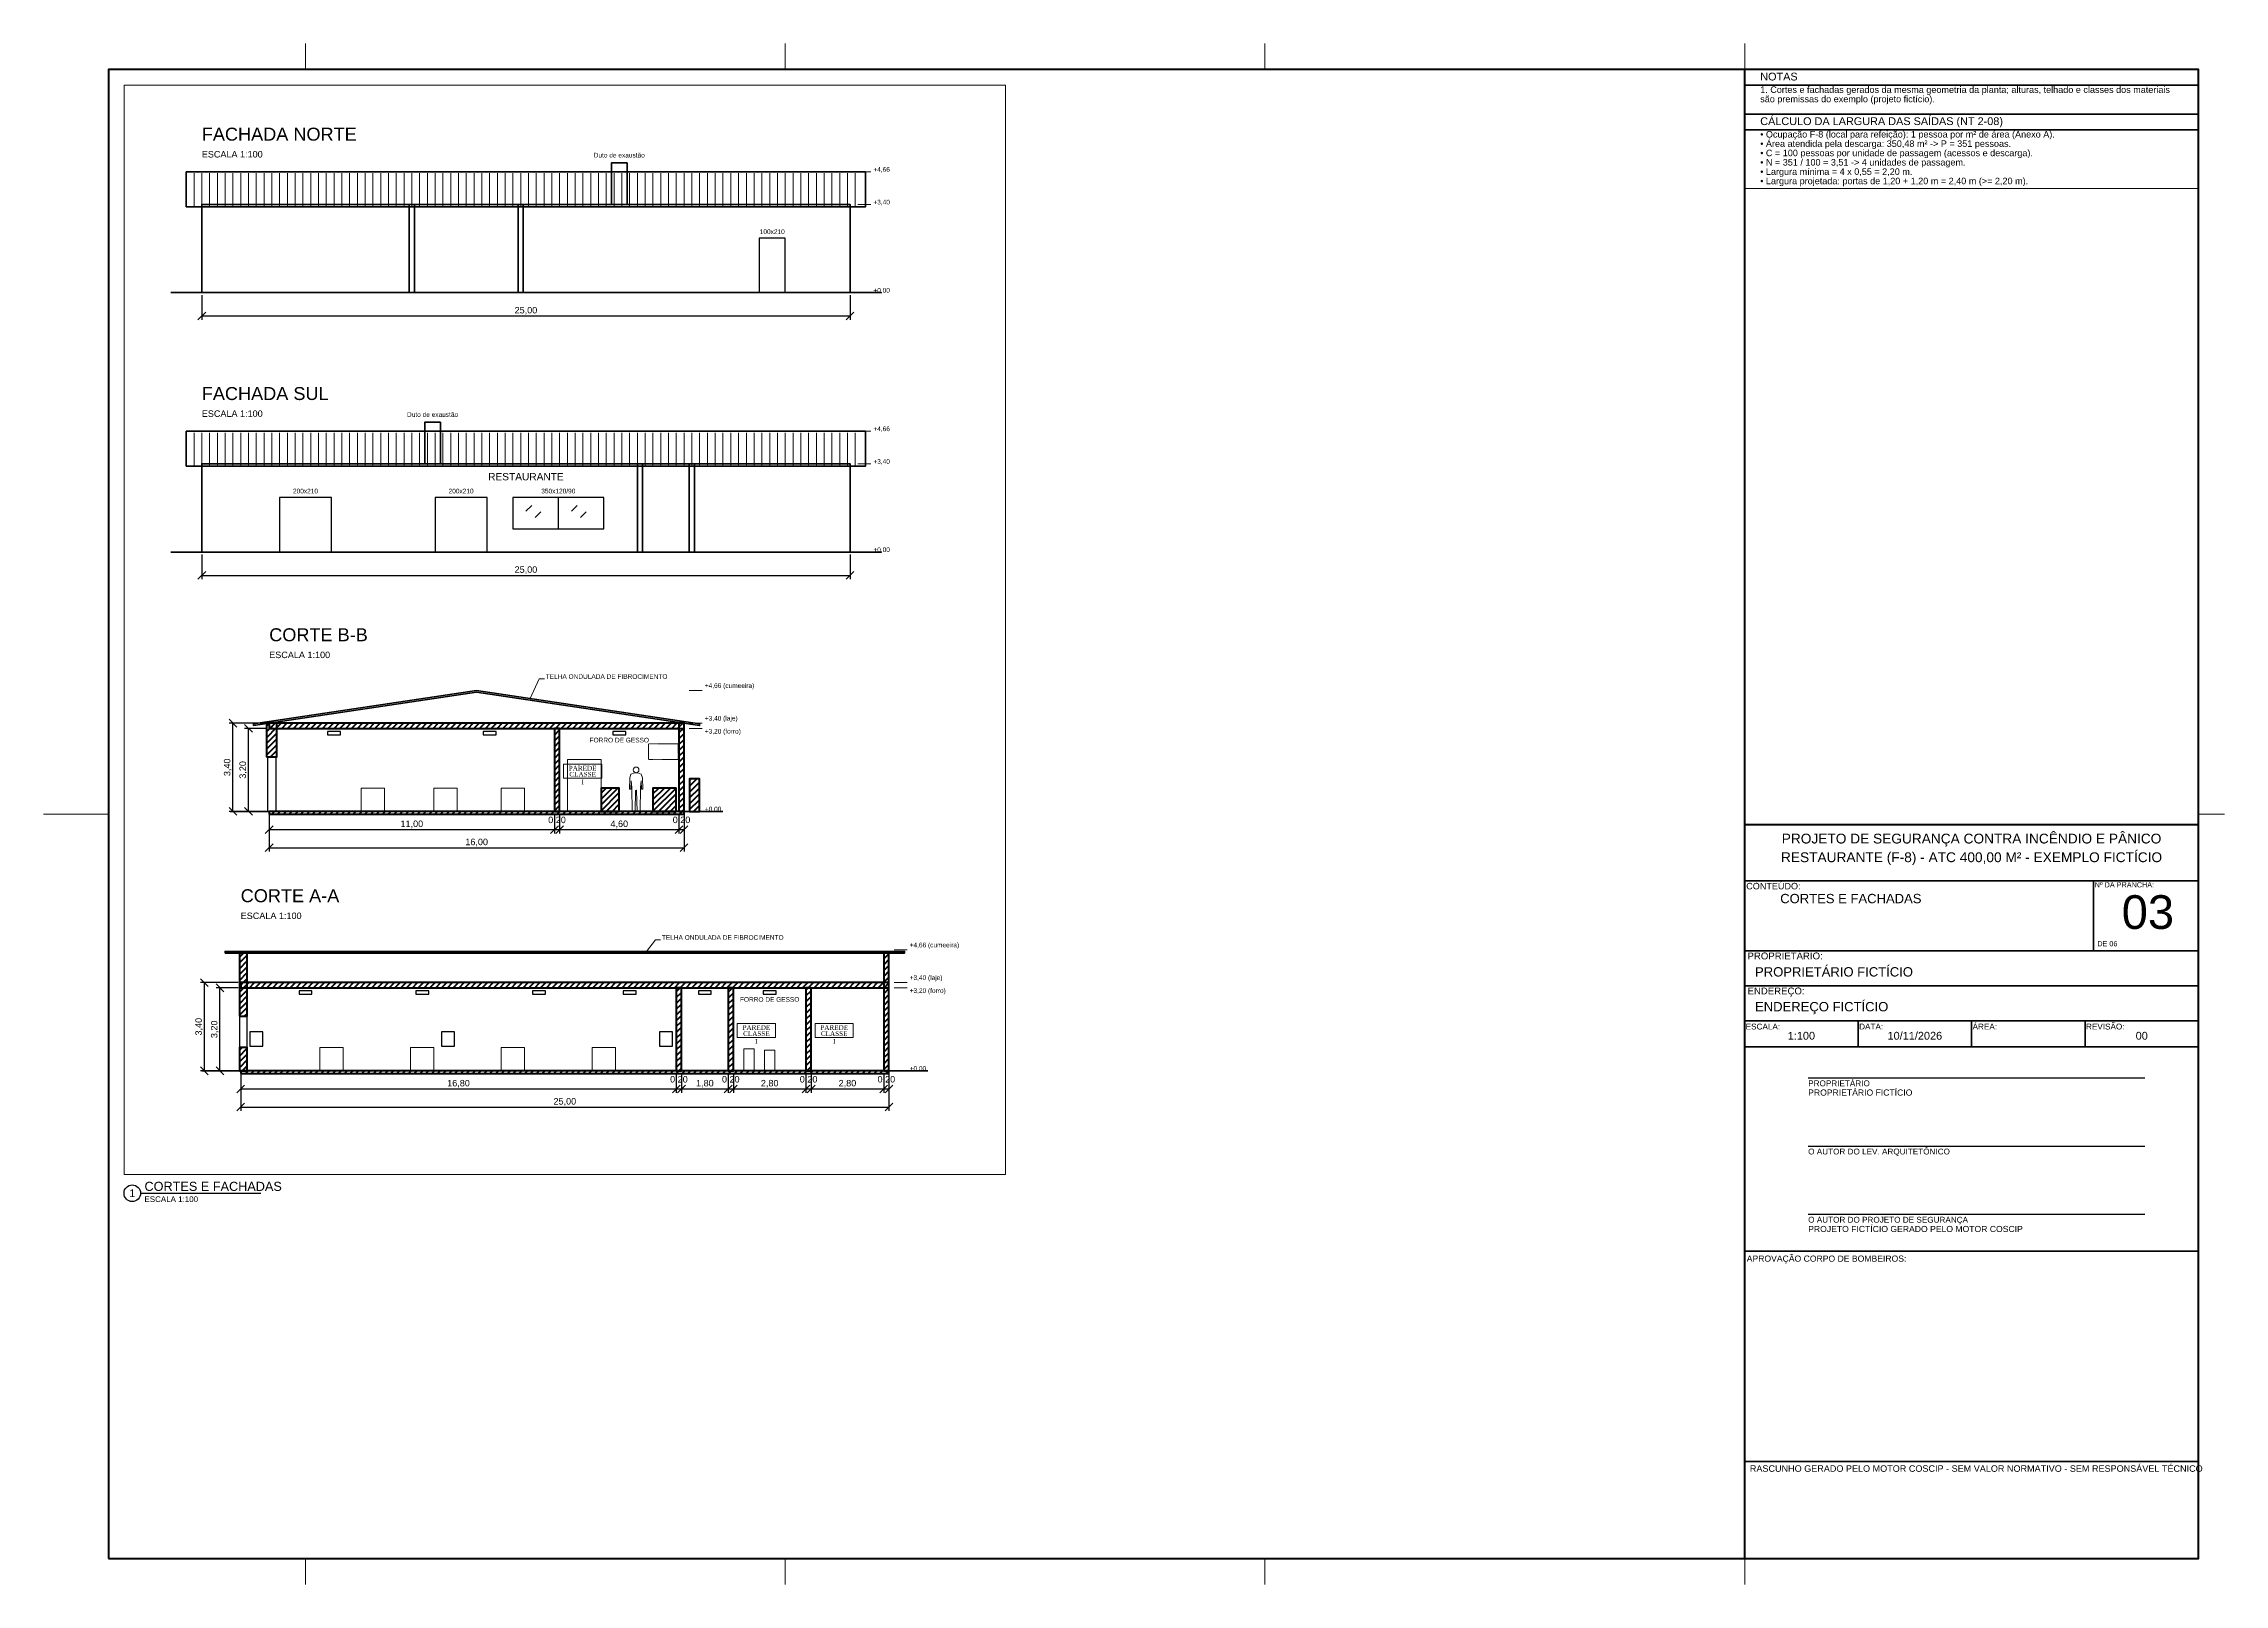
# Paper-space layout 'PRANCHA 03' of a CAD drawing. Header units: metres, sheet in millimetres. Extents: x 0 to 841, y 0 to 594.
# The model-space entities are those that its viewports show. They can reach past a viewport. Long polylines and large blocks are cut down to what shows.
import ezdxf
from ezdxf.enums import TextEntityAlignment as Align

# ---------------------------------------------------------------- set-up
doc = ezdxf.new("R2010")
doc.units = ezdxf.units.M
doc.header["$LTSCALE"] = 0.1
doc.linetypes.add('DASHED', pattern=[1.524, 1.27, -0.254])
for name, color, linetype, lineweight in [('FOLHA', 7, 'Continuous', 50), ('ROTULO_CLASSE', 7, 'Continuous', 13), ('VISTA_AUX', 8, 'Continuous', 13), ('VISTA_COBERTURA', 7, 'Continuous', 35), ('VISTA_CONTORNO', 7, 'Continuous', 35), ('VISTA_CORTE', 7, 'Continuous', 50), ('VISTA_COTA', 7, 'Continuous', 13), ('VISTA_ESCALA', 8, 'Continuous', 13), ('VISTA_ESQ', 7, 'Continuous', 25), ('VISTA_ILUM', 5, 'Continuous', 25), ('VISTA_INCENDIO', 1, 'Continuous', 25), ('VISTA_PORTA', 7, 'Continuous', 25), ('VISTA_TEXTO', 7, 'Continuous', 13)]:
    doc.layers.add(name, color=color, linetype=linetype, lineweight=lineweight)
doc.layers.add('VIEWPORT', color=6, linetype='Continuous', lineweight=13, plot=False)
doc.styles.add('COSCIP-AMBIENTE', font='times.ttf')
doc.styles.add('COSCIP-TEXTO', font='arial.ttf')
doc.dimstyles.new('COSCIP-100', dxfattribs={"dimtxt": 0.25, "dimasz": 2.5, "dimexe": 0.15, "dimexo": 0.1, "dimgap": 0.075, "dimtad": 1, "dimzin": 0, "dimtxsty": 'COSCIP-TEXTO', "dimtsz": 0.15, "dimcen": 2.5, "dimclrd": 7, "dimclre": 7, "dimclrt": 7, "dimazin": 3, "dimtfac": 1, "dimtmove": 0, "dimatfit": 3})

msp = doc.modelspace()

# ---------------------------------------------------------------- hatches: boundary and pattern name
at = {"layer": 'VISTA_CORTE'}
h = msp.add_hatch(dxfattribs=at)
h.set_pattern_fill('ANSI31', scale=0.05)
h.paths.add_polyline_path([(77.5, 12.1), (77.9, 12.1), (77.9, 13.415), (77.5, 13.415)])
h = msp.add_hatch(dxfattribs=at)
h.set_pattern_fill('ANSI31', scale=0.05)
h.paths.add_polyline_path([(77.6, 13.2), (93.6, 13.2), (93.6, 13.4), (77.6, 13.4)])
h = msp.add_hatch(dxfattribs=at)
h.set_pattern_fill('ANSI31', scale=0.05)
h.paths.add_polyline_path([(88.6, 10), (88.8, 10), (88.8, 13.2), (88.6, 13.2)])
h = msp.add_hatch(dxfattribs=at)
h.set_pattern_fill('ANSI31', scale=0.05)
h.paths.add_polyline_path([(93.4, 10), (93.6, 10), (93.6, 13.415), (93.4, 13.415)])
h = msp.add_hatch(dxfattribs=at)
h.set_pattern_fill('ANSI31', scale=0.05)
h.paths.add_polyline_path([(93.81, 10), (94.19, 10), (94.19, 11.25), (93.81, 11.25)])
h = msp.add_hatch(dxfattribs=at)
h.set_pattern_fill('ANSI31', scale=0.05)
h.paths.add_polyline_path([(90.4, 10), (91.1, 10), (91.1, 10.9), (90.4, 10.9)])
h = msp.add_hatch(dxfattribs=at)
h.set_pattern_fill('ANSI31', scale=0.05)
h.paths.add_polyline_path([(92.4, 10), (93.3, 10), (93.3, 10.9), (92.4, 10.9)])
h = msp.add_hatch(dxfattribs=at)
h.set_pattern_fill('ANSI31', scale=0.05)
h.paths.add_polyline_path([(77.6, 9.9), (93.6, 9.9), (93.6, 10), (77.6, 10)])
h = msp.add_hatch(dxfattribs=at)
h.set_pattern_fill('ANSI31', scale=0.05)
h.paths.add_polyline_path([(76.45, 2.1), (76.75, 2.1), (76.75, 4.54), (76.45, 4.54)])
h = msp.add_hatch(dxfattribs=at)
h.set_pattern_fill('ANSI31', scale=0.05)
h.paths.add_polyline_path([(101.3, 0), (101.5, 0), (101.5, 4.54), (101.3, 4.54)])
h = msp.add_hatch(dxfattribs=at)
h.set_pattern_fill('ANSI31', scale=0.05)
h.paths.add_polyline_path([(76.5, 3.2), (101.5, 3.2), (101.5, 3.4), (76.5, 3.4)])
h = msp.add_hatch(dxfattribs=at)
h.set_pattern_fill('ANSI31', scale=0.05)
h.paths.add_polyline_path([(93.3, 0), (93.5, 0), (93.5, 3.2), (93.3, 3.2)])
h = msp.add_hatch(dxfattribs=at)
h.set_pattern_fill('ANSI31', scale=0.05)
h.paths.add_polyline_path([(95.3, 0), (95.5, 0), (95.5, 3.2), (95.3, 3.2)])
h = msp.add_hatch(dxfattribs=at)
h.set_pattern_fill('ANSI31', scale=0.05)
h.paths.add_polyline_path([(98.3, 0), (98.5, 0), (98.5, 3.2), (98.3, 3.2)])
h = msp.add_hatch(dxfattribs=at)
h.set_pattern_fill('ANSI31', scale=0.05)
h.paths.add_polyline_path([(76.45, 0), (76.75, 0), (76.75, 0.9), (76.45, 0.9)])
h = msp.add_hatch(dxfattribs=at)
h.set_pattern_fill('ANSI31', scale=0.05)
h.paths.add_polyline_path([(76.5, -0.1), (101.5, -0.1), (101.5, 0), (76.5, 0)])

# ---------------------------------------------------------------- linework, layer by layer
at = {"layer": 'ROTULO_CLASSE'}
for points in [[(88.95, 11.28), (90.426, 11.28), (90.426, 11.82), (88.95, 11.82)], [(95.65, 1.28), (97.126, 1.28), (97.126, 1.82), (95.65, 1.82)], [(98.65, 1.28), (100.126, 1.28), (100.126, 1.82), (98.65, 1.82)]]:
    msp.add_lwpolyline(points, close=True, dxfattribs=at)
at = {"layer": 'VISTA_AUX'}
for p, q in [((74.7, 33.31), (74.7, 34.6)), ((75, 33.31), (75, 34.6)), ((75.3, 33.31), (75.3, 34.6)), ((75.6, 33.31), (75.6, 34.6)), ((75.9, 33.31), (75.9, 34.6)), ((76.2, 33.31), (76.2, 34.6)), ((76.5, 33.31), (76.5, 34.6)), ((76.8, 33.31), (76.8, 34.6)), ((77.1, 33.31), (77.1, 34.6)), ((77.4, 33.31), (77.4, 34.6)), ((77.7, 33.31), (77.7, 34.6)), ((78, 33.31), (78, 34.6)), ((78.3, 33.31), (78.3, 34.6)), ((78.6, 33.31), (78.6, 34.6)), ((78.9, 33.31), (78.9, 34.6)), ((79.2, 33.31), (79.2, 34.6)), ((79.5, 33.31), (79.5, 34.6)), ((79.8, 33.31), (79.8, 34.6)), ((80.1, 33.31), (80.1, 34.6)), ((80.4, 33.31), (80.4, 34.6)), ((80.7, 33.31), (80.7, 34.6)), ((81, 33.31), (81, 34.6)), ((81.3, 33.31), (81.3, 34.6)), ((81.6, 33.31), (81.6, 34.6)), ((81.9, 33.31), (81.9, 34.6)), ((82.2, 33.31), (82.2, 34.6)), ((82.5, 33.31), (82.5, 34.6)), ((82.8, 33.31), (82.8, 34.6)), ((83.1, 33.31), (83.1, 34.6)), ((83.4, 33.31), (83.4, 34.6)), ((83.7, 33.31), (83.7, 34.6)), ((84, 33.31), (84, 34.6)), ((84.3, 33.31), (84.3, 34.6)), ((84.6, 33.31), (84.6, 34.6)), ((84.9, 33.31), (84.9, 34.6)), ((85.2, 33.31), (85.2, 34.6)), ((85.5, 33.31), (85.5, 34.6)), ((85.8, 33.31), (85.8, 34.6)), ((86.1, 33.31), (86.1, 34.6)), ((86.4, 33.31), (86.4, 34.6)), ((86.7, 33.31), (86.7, 34.6)), ((87, 33.31), (87, 34.6)), ((87.3, 33.31), (87.3, 34.6)), ((87.6, 33.31), (87.6, 34.6)), ((87.9, 33.31), (87.9, 34.6)), ((88.2, 33.31), (88.2, 34.6)), ((88.5, 33.31), (88.5, 34.6)), ((88.8, 33.31), (88.8, 34.6)), ((89.1, 33.31), (89.1, 34.6)), ((89.4, 33.31), (89.4, 34.6)), ((89.7, 33.31), (89.7, 34.6)), ((90, 33.31), (90, 34.6)), ((90.3, 33.31), (90.3, 34.6)), ((90.6, 33.31), (90.6, 34.6)), ((90.9, 33.31), (90.9, 34.6)), ((91.2, 33.31), (91.2, 34.6)), ((91.5, 33.31), (91.5, 34.6)), ((91.8, 33.31), (91.8, 34.6)), ((92.1, 33.31), (92.1, 34.6)), ((92.4, 33.31), (92.4, 34.6)), ((92.7, 33.31), (92.7, 34.6)), ((93, 33.31), (93, 34.6)), ((93.3, 33.31), (93.3, 34.6)), ((93.6, 33.31), (93.6, 34.6)), ((93.9, 33.31), (93.9, 34.6)), ((94.2, 33.31), (94.2, 34.6)), ((94.5, 33.31), (94.5, 34.6)), ((94.8, 33.31), (94.8, 34.6)), ((95.1, 33.31), (95.1, 34.6)), ((95.4, 33.31), (95.4, 34.6)), ((95.7, 33.31), (95.7, 34.6)), ((96, 33.31), (96, 34.6)), ((96.3, 33.31), (96.3, 34.6)), ((96.6, 33.31), (96.6, 34.6)), ((96.9, 33.31), (96.9, 34.6)), ((97.2, 33.31), (97.2, 34.6)), ((97.5, 33.31), (97.5, 34.6)), ((97.8, 33.31), (97.8, 34.6)), ((98.1, 33.31), (98.1, 34.6)), ((98.4, 33.31), (98.4, 34.6)), ((98.7, 33.31), (98.7, 34.6)), ((99, 33.31), (99, 34.6)), ((99.3, 33.31), (99.3, 34.6)), ((99.6, 33.31), (99.6, 34.6)), ((99.9, 33.31), (99.9, 34.6)), ((100.2, 33.31), (100.2, 34.6)), ((100.3, 34.66), (100.8, 34.66)), ((100.3, 33.4), (100.8, 33.4)), ((100.3, 30), (100.8, 30)), ((74.7, 23.31), (74.7, 24.6)), ((75, 23.31), (75, 24.6)), ((75.3, 23.31), (75.3, 24.6)), ((75.6, 23.31), (75.6, 24.6)), ((75.9, 23.31), (75.9, 24.6)), ((76.2, 23.31), (76.2, 24.6)), ((76.5, 23.31), (76.5, 24.6)), ((76.8, 23.31), (76.8, 24.6)), ((77.1, 23.31), (77.1, 24.6)), ((77.4, 23.31), (77.4, 24.6)), ((77.7, 23.31), (77.7, 24.6)), ((78, 23.31), (78, 24.6)), ((78.3, 23.31), (78.3, 24.6)), ((78.6, 23.31), (78.6, 24.6)), ((78.9, 23.31), (78.9, 24.6)), ((79.2, 23.31), (79.2, 24.6)), ((79.5, 23.31), (79.5, 24.6)), ((79.8, 23.31), (79.8, 24.6)), ((80.1, 23.31), (80.1, 24.6)), ((80.4, 23.31), (80.4, 24.6)), ((80.7, 23.31), (80.7, 24.6)), ((81, 23.31), (81, 24.6)), ((81.3, 23.31), (81.3, 24.6)), ((81.6, 23.31), (81.6, 24.6)), ((81.9, 23.31), (81.9, 24.6)), ((82.2, 23.31), (82.2, 24.6)), ((82.5, 23.31), (82.5, 24.6)), ((82.8, 23.31), (82.8, 24.6)), ((83.1, 23.31), (83.1, 24.6)), ((83.4, 23.31), (83.4, 24.6)), ((83.7, 23.31), (83.7, 24.6)), ((84, 23.31), (84, 24.6)), ((84.3, 23.31), (84.3, 24.6)), ((84.6, 23.31), (84.6, 24.6)), ((84.9, 23.31), (84.9, 24.6)), ((85.2, 23.31), (85.2, 24.6)), ((85.5, 23.31), (85.5, 24.6)), ((85.8, 23.31), (85.8, 24.6)), ((86.1, 23.31), (86.1, 24.6)), ((86.4, 23.31), (86.4, 24.6)), ((86.7, 23.31), (86.7, 24.6)), ((87, 23.31), (87, 24.6)), ((87.3, 23.31), (87.3, 24.6)), ((87.6, 23.31), (87.6, 24.6)), ((87.9, 23.31), (87.9, 24.6)), ((88.2, 23.31), (88.2, 24.6)), ((88.5, 23.31), (88.5, 24.6)), ((88.8, 23.31), (88.8, 24.6)), ((89.1, 23.31), (89.1, 24.6)), ((89.4, 23.31), (89.4, 24.6)), ((89.7, 23.31), (89.7, 24.6)), ((90, 23.31), (90, 24.6)), ((90.3, 23.31), (90.3, 24.6)), ((90.6, 23.31), (90.6, 24.6)), ((90.9, 23.31), (90.9, 24.6)), ((91.2, 23.31), (91.2, 24.6)), ((91.5, 23.31), (91.5, 24.6)), ((91.8, 23.31), (91.8, 24.6)), ((92.1, 23.31), (92.1, 24.6)), ((92.4, 23.31), (92.4, 24.6)), ((92.7, 23.31), (92.7, 24.6)), ((93, 23.31), (93, 24.6)), ((93.3, 23.31), (93.3, 24.6)), ((93.6, 23.31), (93.6, 24.6)), ((93.9, 23.31), (93.9, 24.6)), ((94.2, 23.31), (94.2, 24.6)), ((94.5, 23.31), (94.5, 24.6)), ((94.8, 23.31), (94.8, 24.6)), ((95.1, 23.31), (95.1, 24.6)), ((95.4, 23.31), (95.4, 24.6)), ((95.7, 23.31), (95.7, 24.6)), ((96, 23.31), (96, 24.6)), ((96.3, 23.31), (96.3, 24.6)), ((96.6, 23.31), (96.6, 24.6)), ((96.9, 23.31), (96.9, 24.6)), ((97.2, 23.31), (97.2, 24.6)), ((97.5, 23.31), (97.5, 24.6)), ((97.8, 23.31), (97.8, 24.6)), ((98.1, 23.31), (98.1, 24.6)), ((98.4, 23.31), (98.4, 24.6)), ((98.7, 23.31), (98.7, 24.6)), ((99, 23.31), (99, 24.6)), ((99.3, 23.31), (99.3, 24.6)), ((99.6, 23.31), (99.6, 24.6)), ((99.9, 23.31), (99.9, 24.6)), ((100.2, 23.31), (100.2, 24.6)), ((100.3, 24.66), (100.8, 24.66)), ((100.3, 23.4), (100.8, 23.4)), ((100.3, 20), (100.8, 20)), ((87.664, 14.35), (88.014, 15.11)), ((88.014, 15.11), (88.214, 15.11)), ((93.8, 14.66), (94.3, 14.66)), ((93.8, 13.4), (94.3, 13.4)), ((93.8, 13.2), (94.3, 13.2)), ((93.8, 10), (94.3, 10)), ((92.144, 4.6), (92.494, 5.05)), ((92.494, 5.05), (92.694, 5.05)), ((101.7, 4.66), (102.2, 4.66)), ((101.7, 3.4), (102.2, 3.4)), ((101.7, 3.2), (102.2, 3.2)), ((101.7, 0), (102.2, 0))]:
    msp.add_line(p, q, dxfattribs=at)
at = {"layer": 'VISTA_AUX', "linetype": 'DASHED'}
for p, q in [((75, 33.4), (100, 33.4)), ((75, 23.4), (100, 23.4))]:
    msp.add_line(p, q, dxfattribs=at)
at = {"layer": 'VISTA_AUX'}
for points in [[(89.1, 10), (90.4, 10), (90.4, 12), (89.1, 12)], [(93.81, 10), (94.19, 10), (94.19, 11.25), (93.81, 11.25)], [(93.81, 10), (94.19, 10), (94.19, 11.25), (93.81, 11.25)], [(81.15, 10), (82.05, 10), (82.05, 10.9), (81.15, 10.9)], [(83.95, 10), (84.85, 10), (84.85, 10.9), (83.95, 10.9)], [(86.55, 10), (87.45, 10), (87.45, 10.9), (86.55, 10.9)], [(92.4, 10), (93.3, 10), (93.3, 10.9), (92.4, 10.9)], [(79.55, 0), (80.45, 0), (80.45, 0.9), (79.55, 0.9)], [(83.05, 0), (83.95, 0), (83.95, 0.9), (83.05, 0.9)], [(86.55, 0), (87.45, 0), (87.45, 0.9), (86.55, 0.9)], [(90.05, 0), (90.95, 0), (90.95, 0.9), (90.05, 0.9)], [(95.9, 0), (96.3, 0), (96.3, 0.85), (95.9, 0.85)], [(96.7, 0), (97.1, 0), (97.1, 0.8), (96.7, 0.8)]]:
    msp.add_lwpolyline(points, close=True, dxfattribs=at)
at = {"layer": 'VISTA_AUX', "linetype": 'DASHED'}
msp.add_lwpolyline([(92.225, 12), (93.375, 12), (93.375, 12.6), (92.225, 12.6)], close=True, dxfattribs=at)
at = {"layer": 'VISTA_COBERTURA'}
for p, q in [((74.4, 33.31), (74.4, 34.66)), ((100.6, 33.31), (100.6, 34.66)), ((74.4, 23.31), (74.4, 24.66)), ((100.6, 23.31), (100.6, 24.66))]:
    msp.add_line(p, q, dxfattribs=at)
for points in [[(74.4, 34.66), (74.946, 34.66), (75.492, 34.66), (76.037, 34.66), (76.583, 34.66), (77.129, 34.66), (77.675, 34.66), (78.221, 34.66), (78.767, 34.66), (79.312, 34.66), (79.858, 34.66), (80.404, 34.66), (80.95, 34.66), (81.496, 34.66), (82.042, 34.66), (82.588, 34.66), (83.133, 34.66), (83.679, 34.66), (84.225, 34.66), (84.771, 34.66), (85.317, 34.66), (85.862, 34.66), (86.408, 34.66), (86.954, 34.66), (87.5, 34.66), (88.046, 34.66), (88.592, 34.66), (89.138, 34.66), (89.683, 34.66), (90.229, 34.66), (90.775, 34.66), (91.321, 34.66), (91.867, 34.66), (92.412, 34.66), (92.958, 34.66), (93.504, 34.66), (94.05, 34.66), (94.596, 34.66), (95.142, 34.66), (95.688, 34.66), (96.233, 34.66), (96.779, 34.66), (97.325, 34.66), (97.871, 34.66), (98.417, 34.66), (98.963, 34.66), (99.508, 34.66), (100.054, 34.66), (100.6, 34.66)], [(74.4, 33.31), (74.4, 33.31), (74.946, 33.31), (75.492, 33.31), (76.037, 33.31), (76.583, 33.31), (77.129, 33.31), (77.675, 33.31), (78.221, 33.31), (78.767, 33.31), (79.312, 33.31), (79.858, 33.31), (80.404, 33.31), (80.95, 33.31), (81.496, 33.31), (82.042, 33.31), (82.588, 33.31), (83.133, 33.31), (83.679, 33.31), (84.225, 33.31), (84.771, 33.31), (85.317, 33.31), (85.862, 33.31), (86.408, 33.31), (86.954, 33.31), (87.5, 33.31), (88.046, 33.31), (88.592, 33.31), (89.138, 33.31), (89.683, 33.31), (90.229, 33.31), (90.775, 33.31), (91.321, 33.31), (91.867, 33.31), (92.412, 33.31), (92.958, 33.31), (93.504, 33.31), (94.05, 33.31), (94.596, 33.31), (95.142, 33.31), (95.688, 33.31), (96.233, 33.31), (96.779, 33.31), (97.325, 33.31), (97.871, 33.31), (98.417, 33.31), (98.963, 33.31), (99.508, 33.31), (100.054, 33.31), (100.6, 33.31), (100.6, 33.31)], [(74.4, 24.66), (74.946, 24.66), (75.492, 24.66), (76.037, 24.66), (76.583, 24.66), (77.129, 24.66), (77.675, 24.66), (78.221, 24.66), (78.767, 24.66), (79.312, 24.66), (79.858, 24.66), (80.404, 24.66), (80.95, 24.66), (81.496, 24.66), (82.042, 24.66), (82.588, 24.66), (83.133, 24.66), (83.679, 24.66), (84.225, 24.66), (84.771, 24.66), (85.317, 24.66), (85.862, 24.66), (86.408, 24.66), (86.954, 24.66), (87.5, 24.66), (88.046, 24.66), (88.592, 24.66), (89.138, 24.66), (89.683, 24.66), (90.229, 24.66), (90.775, 24.66), (91.321, 24.66), (91.867, 24.66), (92.412, 24.66), (92.958, 24.66), (93.504, 24.66), (94.05, 24.66), (94.596, 24.66), (95.142, 24.66), (95.688, 24.66), (96.233, 24.66), (96.779, 24.66), (97.325, 24.66), (97.871, 24.66), (98.417, 24.66), (98.963, 24.66), (99.508, 24.66), (100.054, 24.66), (100.6, 24.66)], [(74.4, 23.31), (74.4, 23.31), (74.946, 23.31), (75.492, 23.31), (76.037, 23.31), (76.583, 23.31), (77.129, 23.31), (77.675, 23.31), (78.221, 23.31), (78.767, 23.31), (79.312, 23.31), (79.858, 23.31), (80.404, 23.31), (80.95, 23.31), (81.496, 23.31), (82.042, 23.31), (82.588, 23.31), (83.133, 23.31), (83.679, 23.31), (84.225, 23.31), (84.771, 23.31), (85.317, 23.31), (85.862, 23.31), (86.408, 23.31), (86.954, 23.31), (87.5, 23.31), (88.046, 23.31), (88.592, 23.31), (89.138, 23.31), (89.683, 23.31), (90.229, 23.31), (90.775, 23.31), (91.321, 23.31), (91.867, 23.31), (92.412, 23.31), (92.958, 23.31), (93.504, 23.31), (94.05, 23.31), (94.596, 23.31), (95.142, 23.31), (95.688, 23.31), (96.233, 23.31), (96.779, 23.31), (97.325, 23.31), (97.871, 23.31), (98.417, 23.31), (98.963, 23.31), (99.508, 23.31), (100.054, 23.31), (100.6, 23.31), (100.6, 23.31)]]:
    msp.add_lwpolyline(points, dxfattribs=at)
for points in [[(77, 13.31), (85.6, 14.6), (94.2, 13.31), (94.2, 13.37), (85.6, 14.66), (77, 13.37)], [(75.9, 4.54), (102.1, 4.54), (102.1, 4.6), (75.9, 4.6)]]:
    msp.add_lwpolyline(points, close=True, dxfattribs=at)
at = {"layer": 'VISTA_CONTORNO'}
for p, q in [((73.8, 30), (101.2, 30)), ((73.8, 20), (101.2, 20)), ((76.1, 10), (95.1, 10)), ((75, 0), (103, 0))]:
    msp.add_line(p, q, dxfattribs=at)
for points in [[(90.8, 33.4), (91.4, 33.4), (91.4, 35), (90.8, 35)], [(75, 30), (83, 30), (83, 33.4), (75, 33.4)], [(83, 30), (83.2, 30), (83.2, 33.4), (83, 33.4)], [(83.2, 30), (87.2, 30), (87.2, 33.4), (83.2, 33.4)], [(87.2, 30), (87.4, 30), (87.4, 33.4), (87.2, 33.4)], [(87.4, 30), (100, 30), (100, 33.4), (87.4, 33.4)], [(83.6, 23.4), (84.2, 23.4), (84.2, 25), (83.6, 25)], [(75, 20), (91.8, 20), (91.8, 23.4), (75, 23.4)], [(91.8, 20), (92, 20), (92, 23.4), (91.8, 23.4)], [(92, 20), (93.8, 20), (93.8, 23.4), (92, 23.4)], [(93.8, 20), (94, 20), (94, 23.4), (93.8, 23.4)], [(94, 20), (100, 20), (100, 23.4), (94, 23.4)]]:
    msp.add_lwpolyline(points, close=True, dxfattribs=at)
at = {"layer": 'VISTA_CORTE'}
for points in [[(77.5, 12.1), (77.9, 12.1), (77.9, 13.415), (77.5, 13.415)], [(77.6, 13.2), (93.6, 13.2), (93.6, 13.4), (77.6, 13.4)], [(88.6, 10), (88.8, 10), (88.8, 13.2), (88.6, 13.2)], [(93.4, 10), (93.6, 10), (93.6, 13.415), (93.4, 13.415)], [(93.81, 10), (94.19, 10), (94.19, 11.25), (93.81, 11.25)], [(90.4, 10), (91.1, 10), (91.1, 10.9), (90.4, 10.9)], [(92.4, 10), (93.3, 10), (93.3, 10.9), (92.4, 10.9)], [(77.6, 9.9), (93.6, 9.9), (93.6, 10), (77.6, 10)], [(76.45, 2.1), (76.75, 2.1), (76.75, 4.54), (76.45, 4.54)], [(101.3, 0), (101.5, 0), (101.5, 4.54), (101.3, 4.54)], [(76.5, 3.2), (101.5, 3.2), (101.5, 3.4), (76.5, 3.4)], [(93.3, 0), (93.5, 0), (93.5, 3.2), (93.3, 3.2)], [(95.3, 0), (95.5, 0), (95.5, 3.2), (95.3, 3.2)], [(98.3, 0), (98.5, 0), (98.5, 3.2), (98.3, 3.2)], [(76.45, 0), (76.75, 0), (76.75, 0.9), (76.45, 0.9)], [(76.5, -0.1), (101.5, -0.1), (101.5, 0), (76.5, 0)]]:
    msp.add_lwpolyline(points, close=True, dxfattribs=at)
at = {"layer": 'VISTA_ESCALA'}
msp.add_lwpolyline([(91.81, 11.49), (91.95, 11.44), (91.99, 11.3), (92.01, 10.86), (91.96, 10.86), (91.94, 11.18), (91.92, 10.92), (91.9, 10), (91.79, 10), (91.77, 10.8), (91.75, 10.82), (91.73, 10.8), (91.71, 10), (91.6, 10), (91.58, 10.92), (91.56, 11.18), (91.54, 10.86), (91.49, 10.86), (91.51, 11.3), (91.55, 11.44), (91.69, 11.49)], close=True, dxfattribs=at)
msp.add_circle((91.75, 11.6), 0.11, dxfattribs=at)
at = {"layer": 'VISTA_ESQ'}
for p, q in [((88.75, 20.9), (88.75, 22.1)), ((87.502, 21.57), (87.722, 21.79)), ((87.853, 21.33), (88.073, 21.55)), ((89.252, 21.57), (89.472, 21.79)), ((89.603, 21.33), (89.823, 21.55))]:
    msp.add_line(p, q, dxfattribs=at)
for points in [[(87, 20.9), (90.5, 20.9), (90.5, 22.1), (87, 22.1)], [(76.45, 0.9), (76.75, 0.9), (76.75, 2.1), (76.45, 2.1)]]:
    msp.add_lwpolyline(points, close=True, dxfattribs=at)
at = {"layer": 'VISTA_ILUM'}
for points in [[(79.85, 12.95), (80.35, 12.95), (80.35, 13.08), (79.85, 13.08)], [(85.85, 12.95), (86.35, 12.95), (86.35, 13.08), (85.85, 13.08)], [(90.85, 12.95), (91.35, 12.95), (91.35, 13.08), (90.85, 13.08)], [(78.75, 2.95), (79.25, 2.95), (79.25, 3.08), (78.75, 3.08)], [(83.25, 2.95), (83.75, 2.95), (83.75, 3.08), (83.25, 3.08)], [(87.75, 2.95), (88.25, 2.95), (88.25, 3.08), (87.75, 3.08)], [(91.25, 2.95), (91.75, 2.95), (91.75, 3.08), (91.25, 3.08)], [(94.15, 2.95), (94.65, 2.95), (94.65, 3.08), (94.15, 3.08)], [(96.65, 2.95), (97.15, 2.95), (97.15, 3.08), (96.65, 3.08)]]:
    msp.add_lwpolyline(points, close=True, dxfattribs=at)
at = {"layer": 'VISTA_INCENDIO'}
for points in [[(76.85, 0.95), (77.35, 0.95), (77.35, 1.5), (76.85, 1.5)], [(84.25, 0.95), (84.75, 0.95), (84.75, 1.5), (84.25, 1.5)], [(92.65, 0.95), (93.15, 0.95), (93.15, 1.5), (92.65, 1.5)]]:
    msp.add_lwpolyline(points, close=True, dxfattribs=at)
at = {"layer": 'VISTA_PORTA'}
for points in [[(96.5, 30), (97.5, 30), (97.5, 32.1), (96.5, 32.1)], [(78, 20), (80, 20), (80, 22.1), (78, 22.1)], [(84, 20), (86, 20), (86, 22.1), (84, 22.1)], [(77.53, 10), (77.87, 10), (77.87, 12.1), (77.53, 12.1)]]:
    msp.add_lwpolyline(points, close=True, dxfattribs=at)

# ---------------------------------------------------------------- texts
at = {"layer": 'ROTULO_CLASSE', "style": 'COSCIP-AMBIENTE'}
for s, p in [('PAREDE', (89.688, 11.667)), ('CLASSE', (89.688, 11.433)), ('I', (89.688, 11.136)), ('PAREDE', (96.388, 1.667)), ('PAREDE', (99.388, 1.667)), ('CLASSE', (96.388, 1.433)), ('I', (96.388, 1.136)), ('CLASSE', (99.388, 1.433)), ('I', (99.388, 1.136))]:
    msp.add_text(s, height=0.18, dxfattribs=at).set_placement(p, align=Align.MIDDLE_CENTER)
at = {"layer": 'VISTA_TEXTO', "style": 'COSCIP-TEXTO'}
for s, height, p in [('FACHADA NORTE', 0.5, (75, 35.86)), ('ESCALA 1:100', 0.25, (75, 35.21)), ('+4,66', 0.18, (100.9, 34.66)), ('+3,40', 0.18, (100.9, 33.4)), ('+0,00', 0.18, (100.9, 30)), ('FACHADA SUL', 0.5, (75, 25.86)), ('ESCALA 1:100', 0.25, (75, 25.21)), ('+4,66', 0.18, (100.9, 24.66)), ('+3,40', 0.18, (100.9, 23.4)), ('+0,00', 0.18, (100.9, 20)), ('CORTE B-B', 0.5, (77.6, 16.56)), ('ESCALA 1:100', 0.25, (77.6, 15.91)), ('TELHA ONDULADA DE FIBROCIMENTO', 0.18, (88.264, 15.11)), ('+4,66 (cumeeira)', 0.18, (94.4, 14.76)), ('+3,40 (laje)', 0.18, (94.4, 13.5)), ('+3,20 (forro)', 0.18, (94.4, 13)), ('+0,00', 0.18, (94.4, 10)), ('CORTE A-A', 0.5, (76.5, 6.5)), ('ESCALA 1:100', 0.25, (76.5, 5.85)), ('TELHA ONDULADA DE FIBROCIMENTO', 0.18, (92.744, 5.05)), ('+4,66 (cumeeira)', 0.18, (102.3, 4.76)), ('+3,40 (laje)', 0.18, (102.3, 3.5)), ('+3,20 (forro)', 0.18, (102.3, 3)), ('+0,00', 0.18, (102.3, 0))]:
    msp.add_text(s, height=height, dxfattribs=at).set_placement(p)
for s, height, p in [('Duto de exaustão', 0.18, (91.1, 35.3)), ('100x210', 0.18, (97, 32.35)), ('Duto de exaustão', 0.18, (83.9, 25.3)), ('RESTAURANTE', 0.2805, (87.5, 22.905)), ('200x210', 0.18, (79, 22.35)), ('200x210', 0.18, (85, 22.35)), ('350x120/90', 0.18, (88.75, 22.35)), ('FORRO DE GESSO', 0.18, (91.1, 12.75)), ('FORRO DE GESSO', 0.18, (96.9, 2.75))]:
    msp.add_text(s, height=height, dxfattribs=at).set_placement(p, align=Align.MIDDLE_CENTER)

# ---------------------------------------------------------------- dimensions: what is measured, and where the dimension line sits
at = {"layer": 'VISTA_COTA'}
for base, p1, p2 in [((75, 29.1), (75, 30), (100, 30)), ((75, 19.1), (75, 20), (100, 20)), ((77.6, 9.3), (77.6, 10), (88.6, 10)), ((77.6, 8.6), (77.6, 10), (93.6, 10)), ((88.6, 9.3), (88.6, 10), (88.8, 10)), ((88.8, 9.3), (88.8, 10), (93.4, 10)), ((93.4, 9.3), (93.4, 10), (93.6, 10)), ((76.5, -0.7), (76.5, 0), (93.3, 0)), ((76.5, -1.4), (76.5, 0), (101.5, 0)), ((93.3, -0.7), (93.3, 0), (93.5, 0)), ((93.5, -0.7), (93.5, 0), (95.3, 0)), ((95.3, -0.7), (95.3, 0), (95.5, 0)), ((95.5, -0.7), (95.5, 0), (98.3, 0)), ((98.3, -0.7), (98.3, 0), (98.5, 0)), ((98.5, -0.7), (98.5, 0), (101.3, 0)), ((101.3, -0.7), (101.3, 0), (101.5, 0))]:
    msp.add_linear_dim(base=base, p1=p1, p2=p2, dimstyle='COSCIP-100', dxfattribs=at).render()
for base, p1, p2 in [((76.2, 10), (77.6, 10), (77.6, 13.4)), ((76.8, 10), (77.6, 10), (77.6, 13.2)), ((75.1, 0), (76.5, 0), (76.5, 3.4)), ((75.7, 0), (76.5, 0), (76.5, 3.2))]:
    msp.add_linear_dim(base=base, p1=p1, p2=p2, angle=90, dimstyle='COSCIP-100', dxfattribs=at).render()

psp = doc.layouts.new('PRANCHA 03')

# ---------------------------------------------------------------- linework, layer by layer
at = {"layer": 'FOLHA', "lineweight": 13}
for p, q in [((101, 584), (101, 594)), ((286, 584), (286, 594)), ((471, 584), (471, 594)), ((656, 584), (656, 594)), ((0, 297), (25, 297)), ((831, 297), (841, 297)), ((101, 0), (101, 10)), ((286, 0), (286, 10)), ((471, 0), (471, 10)), ((656, 0), (656, 10))]:
    psp.add_line(p, q, dxfattribs=at)
at = {"layer": 'FOLHA', "lineweight": 50}
for p, q in [((656, 10), (656, 584)), ((656, 293), (831, 293))]:
    psp.add_line(p, q, dxfattribs=at)
at = {"layer": 'FOLHA', "lineweight": 18}
psp.add_line((656, 538.2), (831, 538.2), dxfattribs=at)
at = {"layer": 'FOLHA', "lineweight": 35}
for p, q in [((656, 271.2), (831, 271.2)), ((790.5, 271.2), (790.5, 244.2)), ((656, 244.2), (831, 244.2)), ((656, 230.7), (831, 230.7)), ((656, 217.3), (831, 217.3)), ((699.75, 217.3), (699.75, 207.3)), ((743.5, 217.3), (743.5, 207.3)), ((787.25, 217.3), (787.25, 207.3)), ((656, 207.3), (831, 207.3)), ((656, 128.4), (831, 128.4)), ((656, 47.4), (831, 47.4))]:
    psp.add_line(p, q, dxfattribs=at)
at = {"layer": 'FOLHA', "lineweight": 25}
for p, q in [((680.5, 195.3), (810.35, 195.3)), ((680.5, 169), (810.35, 169)), ((37.4, 150.8), (83.74, 150.8)), ((680.5, 142.7), (810.35, 142.7))]:
    psp.add_line(p, q, dxfattribs=at)
at = {"layer": 'FOLHA', "lineweight": 50}
psp.add_lwpolyline([(25, 10), (831, 10), (831, 584), (25, 584)], close=True, dxfattribs=at)
at = {"layer": 'FOLHA', "lineweight": 35}
for points in [[(656, 578), (831, 578), (831, 584), (656, 584)], [(656, 560.8), (831, 560.8), (831, 566.8), (656, 566.8)]]:
    psp.add_lwpolyline(points, close=True, dxfattribs=at)
at = {"layer": 'FOLHA', "lineweight": 25}
psp.add_circle((34.2, 150.8), 3.2, dxfattribs=at)

# ---------------------------------------------------------------- texts
at = {"layer": 'FOLHA', "color": 7, "style": 'COSCIP-TEXTO'}
for s, height, p in [('NOTAS', 3, (662, 579.8)), ('são premissas do exemplo (projeto fictício).', 2.5, (662, 571.4)), ('1. Cortes e fachadas gerados da mesma geometria da planta; alturas, telhado e classes dos materiais', 2.5, (662, 575)), ('CÁLCULO DA LARGURA DAS SAÍDAS (NT 2-08)', 3, (662, 562.6)), ('• Ocupação F-8 (local para refeição): 1 pessoa por m² de área (Anexo A).', 2.5, (662, 557.8)), ('• Área atendida pela descarga: 350,48 m² -> P = 351 pessoas.', 2.5, (662, 554.2)), ('• C = 100 pessoas por unidade de passagem (acessos e descarga).', 2.5, (662, 550.6)), ('• N = 351 / 100 = 3,51 -> 4 unidades de passagem.', 2.5, (662, 547)), ('• Largura mínima = 4 x 0,55 = 2,20 m.', 2.5, (662, 543.4)), ('• Largura projetada: portas de 1,20 + 1,20 m = 2,40 m (>= 2,20 m).', 2.5, (662, 539.8)), ('CONTEÚDO:', 2.5, (656.6, 267.95)), ('Nº DA PRANCHA:', 2, (791, 268.7)), ('CORTES E FACHADAS', 3.6, (669.7, 262.6)), ('PROPRIETÁRIO:', 2.65, (657.1, 240.95)), ('DE 06', 2, (792, 246)), ('PROPRIETÁRIO FICTÍCIO', 3.6, (660, 234.345)), ('ENDEREÇO:', 2.65, (657.1, 227.45)), ('ENDEREÇO FICTÍCIO', 3.6, (660, 220.918)), ('ESCALA:', 2.25, (656.4, 213.925)), ('DATA:', 2.25, (700.15, 213.925)), ('ÁREA:', 2.25, (743.9, 213.925)), ('REVISÃO:', 2.25, (787.65, 213.925)), ('PROPRIETÁRIO', 2.25, (680.5, 192.05)), ('PROPRIETÁRIO FICTÍCIO', 2.375, (680.5, 188.425)), ('O AUTOR DO LEV. ARQUITETÔNICO', 2.25, (680.5, 165.75)), ('CORTES E FACHADAS', 3.5, (38.9, 151.7)), ('O AUTOR DO PROJETO DE SEGURANÇA', 2.25, (680.5, 139.45)), ('PROJETO FICTÍCIO GERADO PELO MOTOR COSCIP', 2.375, (680.5, 135.825)), ('APROVAÇÃO CORPO DE BOMBEIROS:', 2.375, (656.8, 124.4))]:
    psp.add_text(s, height=height, dxfattribs=at).set_placement(p)
for s, height, p in [('PROJETO DE SEGURANÇA CONTRA INCÊNDIO E PÂNICO', 3.78, (743.5, 284.498)), ('RESTAURANTE (F-8) - ATC 400,00 M² - EXEMPLO FICTÍCIO', 3.78, (743.5, 277.304)), ('1:100', 3.0125, (677.875, 209.1)), ('10/11/2026', 3.0125, (721.625, 209.1)), ('00', 3.0125, (809.125, 209.1))]:
    psp.add_text(s, height=height, dxfattribs=at).set_placement(p, align=Align.BOTTOM_CENTER)
psp.add_text('03', height=13, dxfattribs=at).set_placement((821.6, 248.79), align=Align.BOTTOM_RIGHT)
psp.add_text('1', height=3, dxfattribs=at).set_placement((34.2, 150.8), align=Align.MIDDLE_CENTER)
at = {"layer": 'FOLHA', "color": 8, "style": 'COSCIP-TEXTO'}
psp.add_text('ESCALA 1:100', height=2.2, dxfattribs=at).set_placement((38.9, 147.4))
at = {"layer": 'FOLHA', "color": 1, "style": 'COSCIP-TEXTO'}
psp.add_text('RASCUNHO GERADO PELO MOTOR COSCIP - SEM VALOR NORMATIVO - SEM RESPONSÁVEL TÉCNICO', height=2.5, dxfattribs=at).set_placement((658, 43.4))

# ---------------------------------------------------------------- viewports
at = {"layer": 'VIEWPORT'}
psp.add_viewport(center=(201, 368), size=(340, 420), view_center_point=(89, 17), view_height=42, dxfattribs=at)

doc.saveas('drawing.dxf')
